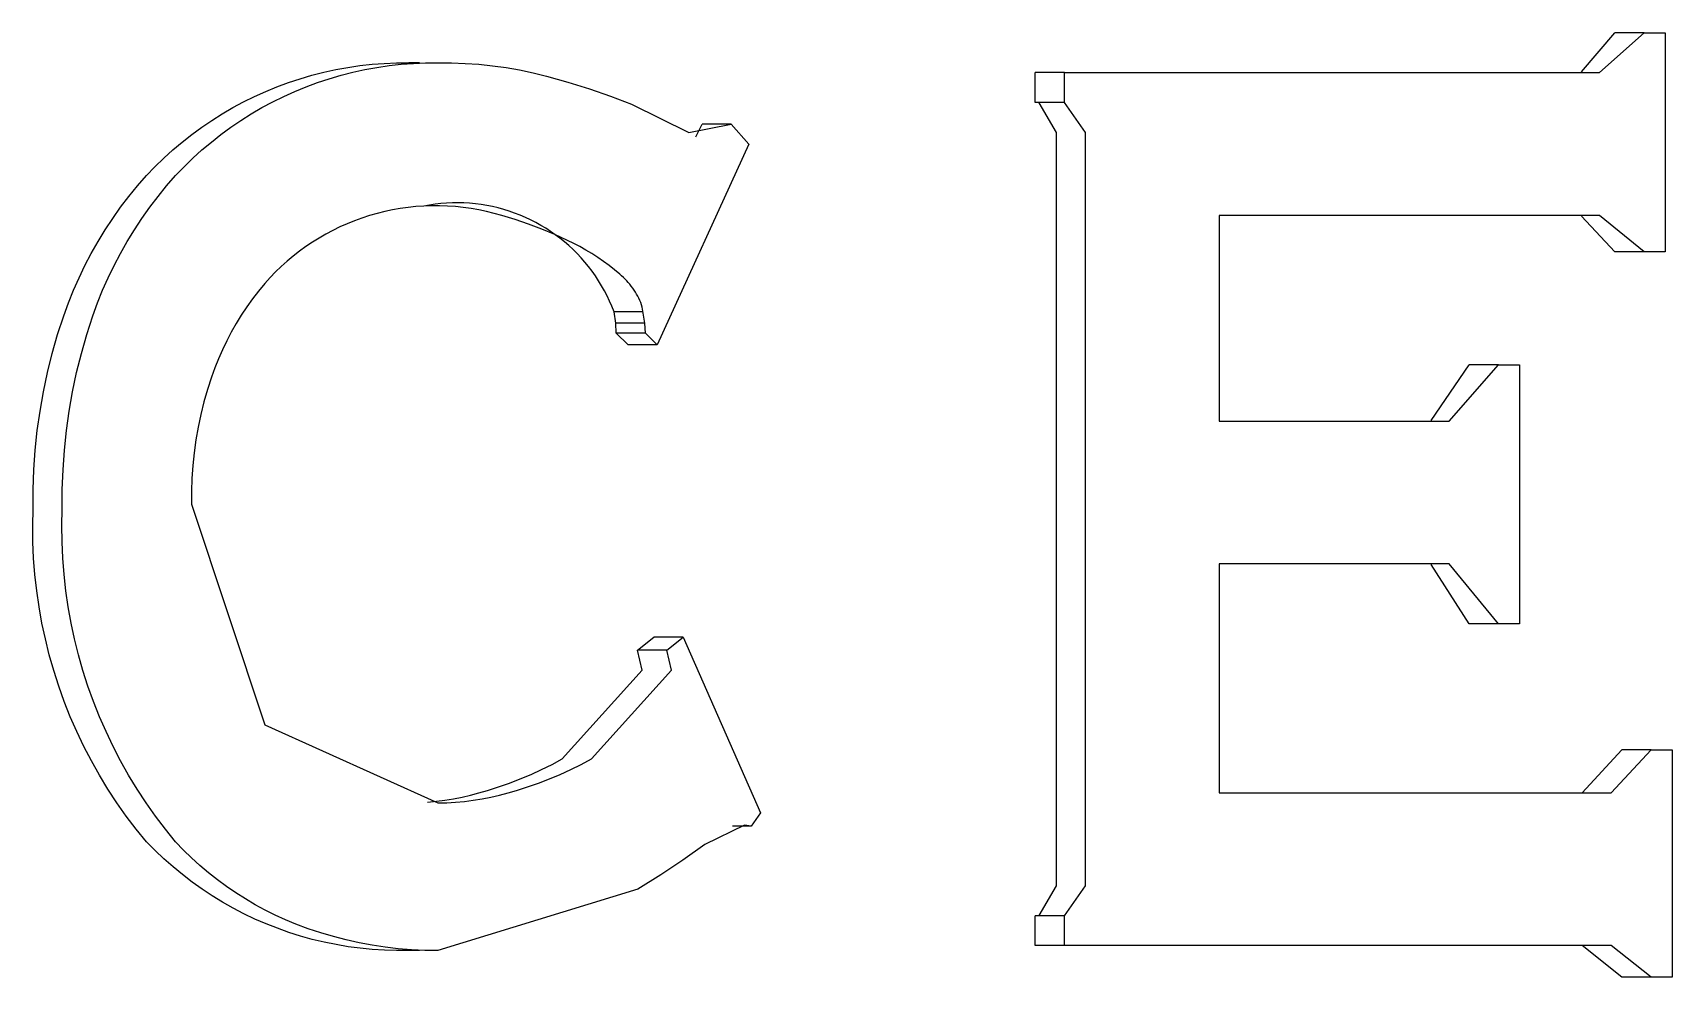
# Model space of a CAD drawing. Header units: millimetres. Extents: x -1421 to 3505, y -683 to 2759.
# Drawn here: x 2036.35 to 2039.729, y 2341.906 to 2343.852 of the extents above; entities that cross this region are included whole.
import ezdxf

# ---------------------------------------------------------------- set-up
doc = ezdxf.new("R2010")
doc.units = ezdxf.units.MM
doc.header["$MEASUREMENT"] = 0
doc.layers.add('Utwórz2D linie widoczne', color=7, linetype='Continuous', true_color=0x000000)

msp = doc.modelspace()

# ---------------------------------------------------------------- linework, layer by layer
at = {"layer": 'Utwórz2D linie widoczne'}
for p, q in [((2039.5419, 2343.7714), (2039.6104, 2343.8522)), ((2039.5786, 2343.77), (2039.6705, 2343.8522)), ((2039.6705, 2343.8522), (2039.6104, 2343.8522)), ((2039.6705, 2343.8522), (2039.714, 2343.8522)), ((2039.714, 2343.8522), (2039.714, 2343.4005)), ((2036.9008, 2343.7576), (2036.9251, 2343.7647)), ((2036.9251, 2343.7647), (2036.9495, 2343.771)), ((2036.9495, 2343.771), (2036.9742, 2343.7763)), ((2036.961, 2343.7576), (2036.9852, 2343.7647)), ((2036.9742, 2343.7763), (2036.999, 2343.7809)), ((2036.9852, 2343.7647), (2037.0096, 2343.771)), ((2036.999, 2343.7809), (2037.024, 2343.7845)), ((2037.0096, 2343.771), (2037.0343, 2343.7763)), ((2037.024, 2343.7845), (2037.0491, 2343.7873)), ((2037.0343, 2343.7763), (2037.0591, 2343.7809)), ((2037.0491, 2343.7873), (2037.0742, 2343.7892)), ((2037.0591, 2343.7809), (2037.0841, 2343.7845)), ((2037.0742, 2343.7892), (2037.0994, 2343.7903)), ((2037.0841, 2343.7845), (2037.1092, 2343.7873)), ((2037.0994, 2343.7903), (2037.1247, 2343.7905)), ((2037.1092, 2343.7873), (2037.1343, 2343.7892)), ((2037.1469, 2343.7905), (2037.1247, 2343.7905)), ((2037.1343, 2343.7892), (2037.1595, 2343.7903)), ((2037.1595, 2343.7903), (2037.1848, 2343.7905)), ((2037.1848, 2343.7905), (2037.213, 2343.7903)), ((2037.213, 2343.7903), (2037.2412, 2343.7892)), ((2037.2412, 2343.7892), (2037.2694, 2343.7872)), ((2037.2694, 2343.7872), (2037.2974, 2343.7842)), ((2037.2974, 2343.7842), (2037.3254, 2343.7803)), ((2037.3254, 2343.7803), (2037.3532, 2343.7755)), ((2037.3532, 2343.7755), (2037.3808, 2343.7697)), ((2037.3808, 2343.7697), (2037.4083, 2343.7631)), ((2037.4083, 2343.7631), (2037.4528, 2343.7506)), ((2038.476, 2343.77), (2038.4159, 2343.77)), ((2038.4159, 2343.7085), (2038.4159, 2343.77)), ((2038.476, 2343.7085), (2038.476, 2343.77)), ((2038.476, 2343.77), (2039.5786, 2343.77)), ((2036.8069, 2343.721), (2036.8299, 2343.7314)), ((2036.8299, 2343.7314), (2036.8532, 2343.741)), ((2036.8532, 2343.741), (2036.8769, 2343.7497)), ((2036.867, 2343.721), (2036.89, 2343.7314)), ((2036.8769, 2343.7497), (2036.9008, 2343.7576)), ((2036.89, 2343.7314), (2036.9133, 2343.741)), ((2036.9133, 2343.741), (2036.937, 2343.7497)), ((2036.937, 2343.7497), (2036.961, 2343.7576)), ((2037.4528, 2343.7506), (2037.4969, 2343.7367)), ((2037.4969, 2343.7367), (2037.5406, 2343.7215)), ((2036.7402, 2343.6852), (2036.762, 2343.6979)), ((2036.762, 2343.6979), (2036.7842, 2343.7099)), ((2036.7842, 2343.7099), (2036.8069, 2343.721)), ((2036.8003, 2343.6852), (2036.8221, 2343.6979)), ((2036.8221, 2343.6979), (2036.8443, 2343.7099)), ((2036.8443, 2343.7099), (2036.867, 2343.721)), ((2037.5406, 2343.7215), (2037.5838, 2343.7049)), ((2037.5838, 2343.7049), (2037.7021, 2343.6469)), ((2038.476, 2343.7085), (2038.4159, 2343.7085)), ((2038.4593, 2343.6469), (2038.424, 2343.7076)), ((2038.5194, 2343.6469), (2038.476, 2343.7085)), ((2036.698, 2343.6576), (2036.7188, 2343.6717)), ((2036.7188, 2343.6717), (2036.7402, 2343.6852)), ((2036.7581, 2343.6576), (2036.7789, 2343.6717)), ((2036.7789, 2343.6717), (2036.8003, 2343.6852)), ((2037.7021, 2343.6469), (2037.7892, 2343.664)), ((2037.7166, 2343.638), (2037.7291, 2343.664)), ((2037.7892, 2343.664), (2037.7291, 2343.664)), ((2037.7892, 2343.664), (2037.8254, 2343.623)), ((2036.6385, 2343.6108), (2036.6578, 2343.627)), ((2036.6578, 2343.627), (2036.6776, 2343.6427)), ((2036.6776, 2343.6427), (2036.698, 2343.6576)), ((2036.6986, 2343.6108), (2036.7179, 2343.627)), ((2036.7179, 2343.627), (2036.7377, 2343.6427)), ((2036.7377, 2343.6427), (2036.7581, 2343.6576)), ((2038.4593, 2342.0943), (2038.4593, 2343.6469)), ((2038.5194, 2342.0943), (2038.5194, 2343.6469)), ((2036.6017, 2343.5762), (2036.6198, 2343.5938)), ((2036.6198, 2343.5938), (2036.6385, 2343.6108)), ((2036.6618, 2343.5762), (2036.6799, 2343.5938)), ((2036.6799, 2343.5938), (2036.6986, 2343.6108)), ((2037.8254, 2343.623), (2037.6369, 2343.2092)), ((2036.5657, 2343.5368), (2036.5842, 2343.558)), ((2036.5842, 2343.558), (2036.6017, 2343.5762)), ((2036.6258, 2343.5368), (2036.6443, 2343.558)), ((2036.6443, 2343.558), (2036.6618, 2343.5762)), ((2036.548, 2343.515), (2036.5657, 2343.5368)), ((2036.6081, 2343.515), (2036.6258, 2343.5368)), ((2036.5147, 2343.4696), (2036.5309, 2343.4926)), ((2036.5309, 2343.4926), (2036.548, 2343.515)), ((2036.5748, 2343.4696), (2036.591, 2343.4926)), ((2036.591, 2343.4926), (2036.6081, 2343.515)), ((2037.1233, 2343.4924), (2037.1072, 2343.4901)), ((2037.1395, 2343.4941), (2037.1233, 2343.4924)), ((2037.1557, 2343.4952), (2037.1395, 2343.4941)), ((2037.1672, 2343.4971), (2037.1555, 2343.495)), ((2037.172, 2343.4958), (2037.1557, 2343.4952)), ((2037.179, 2343.4989), (2037.1672, 2343.4971)), ((2037.1883, 2343.4958), (2037.172, 2343.4958)), ((2037.1908, 2343.5002), (2037.179, 2343.4989)), ((2037.2046, 2343.4952), (2037.1883, 2343.4958)), ((2037.2027, 2343.5011), (2037.1908, 2343.5002)), ((2037.2146, 2343.5017), (2037.2027, 2343.5011)), ((2037.2208, 2343.4941), (2037.2046, 2343.4952)), ((2037.2265, 2343.5018), (2037.2146, 2343.5017)), ((2037.237, 2343.4924), (2037.2208, 2343.4941)), ((2037.2384, 2343.5015), (2037.2265, 2343.5018)), ((2037.2531, 2343.4902), (2037.237, 2343.4924)), ((2037.2502, 2343.5008), (2037.2384, 2343.5015)), ((2037.2621, 2343.4996), (2037.2502, 2343.5008)), ((2037.2739, 2343.4981), (2037.2621, 2343.4996)), ((2037.2856, 2343.4962), (2037.2739, 2343.4981)), ((2037.2973, 2343.4939), (2037.2856, 2343.4962)), ((2037.3089, 2343.4912), (2037.2973, 2343.4939)), ((2037.3204, 2343.488), (2037.3089, 2343.4912)), ((2036.4992, 2343.4461), (2036.5147, 2343.4696)), ((2036.5593, 2343.4461), (2036.5748, 2343.4696)), ((2036.9979, 2343.4588), (2036.983, 2343.4521)), ((2037.013, 2343.4648), (2036.9979, 2343.4588)), ((2037.0283, 2343.4704), (2037.013, 2343.4648)), ((2037.0438, 2343.4754), (2037.0283, 2343.4704)), ((2037.0594, 2343.4799), (2037.0438, 2343.4754)), ((2037.0752, 2343.4839), (2037.0594, 2343.4799)), ((2037.0912, 2343.4873), (2037.0752, 2343.4839)), ((2037.1072, 2343.4901), (2037.0912, 2343.4873)), ((2037.2692, 2343.4874), (2037.2531, 2343.4902)), ((2037.2851, 2343.484), (2037.2692, 2343.4874)), ((2037.3009, 2343.4801), (2037.2851, 2343.484)), ((2037.3166, 2343.4756), (2037.3009, 2343.4801)), ((2037.3443, 2343.4672), (2037.3166, 2343.4756)), ((2037.3317, 2343.4845), (2037.3204, 2343.488)), ((2037.343, 2343.4806), (2037.3317, 2343.4845)), ((2037.3541, 2343.4763), (2037.343, 2343.4806)), ((2037.3717, 2343.4579), (2037.3443, 2343.4672)), ((2037.365, 2343.4717), (2037.3541, 2343.4763)), ((2037.3758, 2343.4666), (2037.365, 2343.4717)), ((2037.3989, 2343.4477), (2037.3717, 2343.4579)), ((2037.3864, 2343.4612), (2037.3758, 2343.4666)), ((2037.3968, 2343.4554), (2037.3864, 2343.4612)), ((2039.5786, 2343.4756), (2038.7951, 2343.4756)), ((2038.7951, 2343.4756), (2038.7951, 2343.0519)), ((2039.6104, 2343.4005), (2039.5419, 2343.4745)), ((2039.6705, 2343.4005), (2039.5786, 2343.4756)), ((2036.4844, 2343.4221), (2036.4992, 2343.4461)), ((2036.5445, 2343.4221), (2036.5593, 2343.4461)), ((2036.9399, 2343.4292), (2036.9261, 2343.4206)), ((2036.954, 2343.4374), (2036.9399, 2343.4292)), ((2036.9684, 2343.445), (2036.954, 2343.4374)), ((2036.983, 2343.4521), (2036.9684, 2343.445)), ((2037.407, 2343.4493), (2037.3968, 2343.4554)), ((2037.4256, 2343.4366), (2037.3989, 2343.4477)), ((2037.417, 2343.4428), (2037.407, 2343.4493)), ((2037.4268, 2343.436), (2037.417, 2343.4428)), ((2037.452, 2343.4245), (2037.4256, 2343.4366)), ((2037.4363, 2343.4289), (2037.4268, 2343.436)), ((2037.4456, 2343.4214), (2037.4363, 2343.4289)), ((2037.4649, 2343.4183), (2037.452, 2343.4245)), ((2036.4575, 2343.3727), (2036.4705, 2343.3977)), ((2036.4705, 2343.3977), (2036.4844, 2343.4221)), ((2036.5176, 2343.3727), (2036.5306, 2343.3977)), ((2036.5306, 2343.3977), (2036.5445, 2343.4221)), ((2036.8865, 2343.392), (2036.8741, 2343.3815)), ((2036.8994, 2343.402), (2036.8865, 2343.392)), ((2036.9126, 2343.4115), (2036.8994, 2343.402)), ((2036.9261, 2343.4206), (2036.9126, 2343.4115)), ((2037.4546, 2343.4136), (2037.4456, 2343.4214)), ((2037.4633, 2343.4056), (2037.4546, 2343.4136)), ((2037.4718, 2343.3972), (2037.4633, 2343.4056)), ((2037.4775, 2343.4117), (2037.4649, 2343.4183)), ((2037.4799, 2343.3885), (2037.4718, 2343.3972)), ((2037.49, 2343.4046), (2037.4775, 2343.4117)), ((2037.5022, 2343.3972), (2037.49, 2343.4046)), ((2037.5142, 2343.3894), (2037.5022, 2343.3972)), ((2037.526, 2343.3812), (2037.5142, 2343.3894)), ((2039.6705, 2343.4005), (2039.6104, 2343.4005)), ((2039.714, 2343.4005), (2039.6705, 2343.4005)), ((2036.4452, 2343.3474), (2036.4575, 2343.3727)), ((2036.5053, 2343.3474), (2036.5176, 2343.3727)), ((2036.8502, 2343.3593), (2036.8389, 2343.3476)), ((2036.8619, 2343.3706), (2036.8502, 2343.3593)), ((2036.8741, 2343.3815), (2036.8619, 2343.3706)), ((2037.4878, 2343.3796), (2037.4799, 2343.3885)), ((2037.4953, 2343.3704), (2037.4878, 2343.3796)), ((2037.5025, 2343.3609), (2037.4953, 2343.3704)), ((2037.5094, 2343.3512), (2037.5025, 2343.3609)), ((2037.5375, 2343.3727), (2037.526, 2343.3812)), ((2037.5487, 2343.3638), (2037.5375, 2343.3727)), ((2037.5596, 2343.3545), (2037.5487, 2343.3638)), ((2036.4233, 2343.2956), (2036.4338, 2343.3217)), ((2036.4338, 2343.3217), (2036.4452, 2343.3474)), ((2036.4834, 2343.2956), (2036.4939, 2343.3217)), ((2036.4939, 2343.3217), (2036.5053, 2343.3474)), ((2036.828, 2343.3356), (2036.8151, 2343.3199)), ((2036.8389, 2343.3476), (2036.828, 2343.3356)), ((2037.516, 2343.3413), (2037.5094, 2343.3512)), ((2037.5222, 2343.3311), (2037.516, 2343.3413)), ((2037.5281, 2343.3208), (2037.5222, 2343.3311)), ((2037.5634, 2343.3514), (2037.5596, 2343.3545)), ((2037.567, 2343.3481), (2037.5634, 2343.3514)), ((2037.5705, 2343.3447), (2037.567, 2343.3481)), ((2037.5739, 2343.3412), (2037.5705, 2343.3447)), ((2037.5772, 2343.3376), (2037.5739, 2343.3412)), ((2037.5804, 2343.3339), (2037.5772, 2343.3376)), ((2037.5834, 2343.33), (2037.5804, 2343.3339)), ((2037.5863, 2343.3261), (2037.5834, 2343.33)), ((2037.5891, 2343.3221), (2037.5863, 2343.3261)), ((2037.5917, 2343.3179), (2037.5891, 2343.3221)), ((2036.4136, 2343.2691), (2036.4233, 2343.2956)), ((2036.4737, 2343.2691), (2036.4834, 2343.2956)), ((2036.8027, 2343.3037), (2036.7909, 2343.2872)), ((2036.8151, 2343.3199), (2036.8027, 2343.3037)), ((2037.5336, 2343.3102), (2037.5281, 2343.3208)), ((2037.5387, 2343.2995), (2037.5336, 2343.3102)), ((2037.5434, 2343.2886), (2037.5387, 2343.2995)), ((2037.5478, 2343.2775), (2037.5434, 2343.2886)), ((2037.5942, 2343.3137), (2037.5917, 2343.3179)), ((2037.5966, 2343.3095), (2037.5942, 2343.3137)), ((2037.5988, 2343.3051), (2037.5966, 2343.3095)), ((2037.6008, 2343.3007), (2037.5988, 2343.3051)), ((2037.6027, 2343.2962), (2037.6008, 2343.3007)), ((2037.6045, 2343.2916), (2037.6027, 2343.2962)), ((2037.6061, 2343.287), (2037.6045, 2343.2916)), ((2036.4011, 2343.2306), (2036.4136, 2343.2691)), ((2036.4612, 2343.2306), (2036.4737, 2343.2691)), ((2036.7796, 2343.2703), (2036.769, 2343.2529)), ((2036.7909, 2343.2872), (2036.7796, 2343.2703)), ((2037.6079, 2343.2775), (2037.5478, 2343.2775)), ((2037.5514, 2343.2537), (2037.5478, 2343.2775)), ((2037.6115, 2343.2537), (2037.6061, 2343.287)), ((2036.39, 2343.1916), (2036.4011, 2343.2306)), ((2036.4501, 2343.1916), (2036.4612, 2343.2306)), ((2036.7589, 2343.2353), (2036.7495, 2343.2173)), ((2036.769, 2343.2529), (2036.7589, 2343.2353)), ((2037.6115, 2343.2537), (2037.5514, 2343.2537)), ((2037.5525, 2343.233), (2037.5514, 2343.2537)), ((2037.6126, 2343.233), (2037.5525, 2343.233)), ((2037.5768, 2343.2092), (2037.5525, 2343.233)), ((2037.6126, 2343.233), (2037.6115, 2343.2537)), ((2037.6369, 2343.2092), (2037.6126, 2343.233)), ((2036.3802, 2343.1522), (2036.39, 2343.1916)), ((2036.4403, 2343.1522), (2036.4501, 2343.1916)), ((2036.7407, 2343.199), (2036.7325, 2343.1804)), ((2036.7495, 2343.2173), (2036.7407, 2343.199)), ((2037.6369, 2343.2092), (2037.5768, 2343.2092)), ((2036.7249, 2343.1615), (2036.718, 2343.1424)), ((2036.7325, 2343.1804), (2036.7249, 2343.1615)), ((2039.2317, 2343.0531), (2039.3104, 2343.1682)), ((2039.2691, 2343.0519), (2039.3705, 2343.1682)), ((2039.3705, 2343.1682), (2039.3104, 2343.1682)), ((2039.3705, 2343.1682), (2039.4141, 2343.1682)), ((2039.4141, 2343.1682), (2039.4141, 2342.6344)), ((2036.3718, 2343.1125), (2036.3802, 2343.1522)), ((2036.4319, 2343.1125), (2036.4403, 2343.1522)), ((2036.718, 2343.1424), (2036.7099, 2343.1171)), ((2036.3648, 2343.0726), (2036.3718, 2343.1125)), ((2036.4249, 2343.0726), (2036.4319, 2343.1125)), ((2036.7026, 2343.0915), (2036.6962, 2343.0656)), ((2036.7099, 2343.1171), (2036.7026, 2343.0915)), ((2036.3592, 2343.0324), (2036.3648, 2343.0726)), ((2036.4193, 2343.0324), (2036.4249, 2343.0726)), ((2036.6962, 2343.0656), (2036.6907, 2343.0396)), ((2038.7951, 2343.0519), (2039.2691, 2343.0519)), ((2036.3549, 2342.9921), (2036.3592, 2343.0324)), ((2036.415, 2342.9921), (2036.4193, 2343.0324)), ((2036.6907, 2343.0396), (2036.6862, 2343.0134)), ((2036.3521, 2342.9516), (2036.3549, 2342.9921)), ((2036.4122, 2342.9516), (2036.415, 2342.9921)), ((2036.6825, 2342.987), (2036.6797, 2342.9605)), ((2036.6862, 2343.0134), (2036.6825, 2342.987)), ((2036.3507, 2342.9111), (2036.3521, 2342.9516)), ((2036.4108, 2342.9111), (2036.4122, 2342.9516)), ((2036.6797, 2342.9605), (2036.6779, 2342.934)), ((2036.6779, 2342.934), (2036.677, 2342.9074)), ((2036.3507, 2342.8705), (2036.3507, 2342.9111)), ((2036.4108, 2342.8705), (2036.4108, 2342.9111)), ((2036.677, 2342.9074), (2036.677, 2342.8808)), ((2036.3499, 2342.8368), (2036.3507, 2342.8705)), ((2036.41, 2342.8368), (2036.4108, 2342.8705)), ((2036.677, 2342.8808), (2036.828, 2342.426)), ((2036.3503, 2342.8032), (2036.3499, 2342.8368)), ((2036.4104, 2342.8032), (2036.41, 2342.8368)), ((2036.3517, 2342.7695), (2036.3503, 2342.8032)), ((2036.4118, 2342.7695), (2036.4104, 2342.8032)), ((2036.3543, 2342.736), (2036.3517, 2342.7695)), ((2036.4144, 2342.736), (2036.4118, 2342.7695)), ((2039.2691, 2342.7577), (2038.7951, 2342.7577)), ((2038.7951, 2342.7577), (2038.7951, 2342.2858)), ((2039.3104, 2342.6344), (2039.2317, 2342.7563)), ((2039.3705, 2342.6344), (2039.2691, 2342.7577)), ((2036.358, 2342.7025), (2036.3543, 2342.736)), ((2036.4181, 2342.7025), (2036.4144, 2342.736)), ((2036.3628, 2342.6692), (2036.358, 2342.7025)), ((2036.4229, 2342.6692), (2036.4181, 2342.7025)), ((2036.3687, 2342.636), (2036.3628, 2342.6692)), ((2036.4289, 2342.636), (2036.4229, 2342.6692)), ((2036.3758, 2342.6031), (2036.3687, 2342.636)), ((2036.4359, 2342.6031), (2036.4289, 2342.636)), ((2039.3705, 2342.6344), (2039.3104, 2342.6344)), ((2039.4141, 2342.6344), (2039.3705, 2342.6344)), ((2036.3839, 2342.5704), (2036.3758, 2342.6031)), ((2036.444, 2342.5704), (2036.4359, 2342.6031)), ((2037.5962, 2342.58), (2037.6299, 2342.607)), ((2037.6563, 2342.58), (2037.5962, 2342.58)), ((2037.6058, 2342.5387), (2037.5962, 2342.58)), ((2037.69, 2342.607), (2037.6299, 2342.607)), ((2037.6563, 2342.58), (2037.69, 2342.607)), ((2037.6659, 2342.5387), (2037.6563, 2342.58)), ((2037.69, 2342.607), (2037.8496, 2342.2449)), ((2036.3932, 2342.5381), (2036.3839, 2342.5704)), ((2036.4533, 2342.5381), (2036.444, 2342.5704)), ((2036.4035, 2342.506), (2036.3932, 2342.5381)), ((2036.4636, 2342.506), (2036.4533, 2342.5381)), ((2037.4412, 2342.3559), (2037.6058, 2342.5387)), ((2037.5014, 2342.3559), (2037.6659, 2342.5387)), ((2036.4149, 2342.4743), (2036.4035, 2342.506)), ((2036.475, 2342.4743), (2036.4636, 2342.506)), ((2036.4273, 2342.443), (2036.4149, 2342.4743)), ((2036.4408, 2342.4122), (2036.4273, 2342.443)), ((2036.4874, 2342.443), (2036.475, 2342.4743)), ((2036.5009, 2342.4122), (2036.4874, 2342.443)), ((2036.4553, 2342.3818), (2036.4408, 2342.4122)), ((2036.5154, 2342.3818), (2036.5009, 2342.4122)), ((2036.828, 2342.426), (2037.1848, 2342.2652)), ((2036.4709, 2342.3519), (2036.4553, 2342.3818)), ((2036.531, 2342.3519), (2036.5154, 2342.3818)), ((2036.4874, 2342.3226), (2036.4709, 2342.3519)), ((2036.5475, 2342.3226), (2036.531, 2342.3519)), ((2037.3986, 2342.334), (2037.4201, 2342.3446)), ((2037.4201, 2342.3446), (2037.4412, 2342.3559)), ((2037.4587, 2342.334), (2037.4802, 2342.3446)), ((2037.4802, 2342.3446), (2037.5014, 2342.3559)), ((2039.5427, 2342.2858), (2039.6248, 2342.3747)), ((2039.6028, 2342.2858), (2039.6849, 2342.3747)), ((2039.6849, 2342.3747), (2039.6248, 2342.3747)), ((2039.6849, 2342.3747), (2039.7285, 2342.3747)), ((2039.7285, 2342.3747), (2039.7285, 2341.9062)), ((2036.5049, 2342.2938), (2036.4874, 2342.3226)), ((2036.565, 2342.2938), (2036.5475, 2342.3226)), ((2037.3322, 2342.3062), (2037.3546, 2342.3148)), ((2037.3546, 2342.3148), (2037.3768, 2342.324)), ((2037.3768, 2342.324), (2037.3986, 2342.334)), ((2037.3923, 2342.3062), (2037.4147, 2342.3148)), ((2037.4147, 2342.3148), (2037.4369, 2342.324)), ((2037.4369, 2342.324), (2037.4587, 2342.334)), ((2036.5233, 2342.2657), (2036.5049, 2342.2938)), ((2036.5834, 2342.2657), (2036.565, 2342.2938)), ((2037.1994, 2342.271), (2037.2171, 2342.274)), ((2037.2171, 2342.274), (2037.2347, 2342.2774)), ((2037.2347, 2342.2774), (2037.2522, 2342.2815)), ((2037.2522, 2342.2815), (2037.2695, 2342.286)), ((2037.2695, 2342.286), (2037.2867, 2342.2911)), ((2037.2758, 2342.2736), (2037.2937, 2342.2771)), ((2037.2867, 2342.2911), (2037.3096, 2342.2983)), ((2037.2937, 2342.2771), (2037.3116, 2342.2812)), ((2037.3096, 2342.2983), (2037.3322, 2342.3062)), ((2037.3116, 2342.2812), (2037.3293, 2342.2858)), ((2037.3293, 2342.2858), (2037.3468, 2342.2911)), ((2037.3468, 2342.2911), (2037.3697, 2342.2983)), ((2037.3697, 2342.2983), (2037.3923, 2342.3062)), ((2038.7951, 2342.2858), (2039.6028, 2342.2858)), ((2036.5427, 2342.2381), (2036.5233, 2342.2657)), ((2036.6028, 2342.2381), (2036.5834, 2342.2657)), ((2037.1637, 2342.2668), (2037.1816, 2342.2686)), ((2037.1816, 2342.2686), (2037.1994, 2342.271)), ((2037.1848, 2342.2652), (2037.2031, 2342.2657)), ((2037.2031, 2342.2657), (2037.2213, 2342.2668)), ((2037.2213, 2342.2668), (2037.2396, 2342.2685)), ((2037.2396, 2342.2685), (2037.2577, 2342.2707)), ((2037.2577, 2342.2707), (2037.2758, 2342.2736)), ((2037.8496, 2342.2449), (2037.8304, 2342.2175)), ((2036.563, 2342.2113), (2036.5427, 2342.2381)), ((2036.5842, 2342.1851), (2036.563, 2342.2113)), ((2036.6231, 2342.2113), (2036.6028, 2342.2381)), ((2036.6443, 2342.1851), (2036.6231, 2342.2113)), ((2037.8169, 2342.2192), (2037.7348, 2342.1798)), ((2037.8304, 2342.2175), (2037.7918, 2342.2175)), ((2037.8304, 2342.2175), (2037.8169, 2342.2192)), ((2036.6018, 2342.1672), (2036.5842, 2342.1851)), ((2036.6604, 2342.1683), (2036.6443, 2342.1851)), ((2037.7348, 2342.1798), (2037.6898, 2342.1476)), ((2036.6201, 2342.15), (2036.6018, 2342.1672)), ((2036.6389, 2342.1334), (2036.6201, 2342.15)), ((2036.6771, 2342.152), (2036.6604, 2342.1683)), ((2036.6943, 2342.1363), (2036.6771, 2342.152)), ((2037.6898, 2342.1476), (2037.6439, 2342.1169)), ((2036.6583, 2342.1175), (2036.6389, 2342.1334)), ((2036.6782, 2342.1023), (2036.6583, 2342.1175)), ((2036.712, 2342.1212), (2036.6943, 2342.1363)), ((2036.7303, 2342.1068), (2036.712, 2342.1212)), ((2036.7491, 2342.093), (2036.7303, 2342.1068)), ((2037.6439, 2342.1169), (2037.5969, 2342.0876)), ((2036.6987, 2342.0877), (2036.6782, 2342.1023)), ((2036.7196, 2342.0739), (2036.6987, 2342.0877)), ((2036.741, 2342.0608), (2036.7196, 2342.0739)), ((2036.7683, 2342.0798), (2036.7491, 2342.093)), ((2036.788, 2342.0674), (2036.7683, 2342.0798)), ((2037.5969, 2342.0876), (2037.1848, 2341.9611)), ((2038.424, 2342.0336), (2038.4593, 2342.0943)), ((2038.476, 2342.0327), (2038.5194, 2342.0943)), ((2036.7629, 2342.0485), (2036.741, 2342.0608)), ((2036.7851, 2342.0369), (2036.7629, 2342.0485)), ((2036.8081, 2342.0556), (2036.788, 2342.0674)), ((2036.8285, 2342.0445), (2036.8081, 2342.0556)), ((2036.8494, 2342.0341), (2036.8285, 2342.0445)), ((2036.8078, 2342.0261), (2036.7851, 2342.0369)), ((2036.8308, 2342.0161), (2036.8078, 2342.0261)), ((2036.8541, 2342.0069), (2036.8308, 2342.0161)), ((2036.8706, 2342.0245), (2036.8494, 2342.0341)), ((2036.8778, 2341.9985), (2036.8541, 2342.0069)), ((2036.8921, 2342.0156), (2036.8706, 2342.0245)), ((2036.9177, 2342.0062), (2036.8921, 2342.0156)), ((2036.9435, 2341.9976), (2036.9177, 2342.0062)), ((2038.476, 2342.0327), (2038.4159, 2342.0327)), ((2038.4159, 2341.9713), (2038.4159, 2342.0327)), ((2038.476, 2341.9713), (2038.476, 2342.0327)), ((2036.9017, 2341.9909), (2036.8778, 2341.9985)), ((2036.9259, 2341.9842), (2036.9017, 2341.9909)), ((2036.9503, 2341.9783), (2036.9259, 2341.9842)), ((2036.9696, 2341.9899), (2036.9435, 2341.9976)), ((2036.9749, 2341.9733), (2036.9503, 2341.9783)), ((2036.996, 2341.9831), (2036.9696, 2341.9899)), ((2036.9996, 2341.9691), (2036.9749, 2341.9733)), ((2037.0225, 2341.9772), (2036.996, 2341.9831)), ((2037.0493, 2341.9722), (2037.0225, 2341.9772)), ((2037.0762, 2341.9682), (2037.0493, 2341.9722)), ((2038.476, 2341.9713), (2038.4159, 2341.9713)), ((2039.6028, 2341.9713), (2038.476, 2341.9713)), ((2039.6248, 2341.9062), (2039.5427, 2341.9713)), ((2039.6849, 2341.9062), (2039.6028, 2341.9713)), ((2037.0245, 2341.9657), (2036.9996, 2341.9691)), ((2037.0495, 2341.9633), (2037.0245, 2341.9657)), ((2037.0745, 2341.9617), (2037.0495, 2341.9633)), ((2037.0996, 2341.961), (2037.0745, 2341.9617)), ((2037.1032, 2341.965), (2037.0762, 2341.9682)), ((2037.1247, 2341.9611), (2037.0996, 2341.961)), ((2037.1304, 2341.9628), (2037.1032, 2341.965)), ((2037.1469, 2341.9611), (2037.1247, 2341.9611)), ((2037.1576, 2341.9615), (2037.1304, 2341.9628)), ((2037.1848, 2341.9611), (2037.1576, 2341.9615)), ((2039.6849, 2341.9062), (2039.6248, 2341.9062)), ((2039.7285, 2341.9062), (2039.6849, 2341.9062))]:
    msp.add_line(p, q, dxfattribs=at)

doc.saveas('drawing.dxf')
